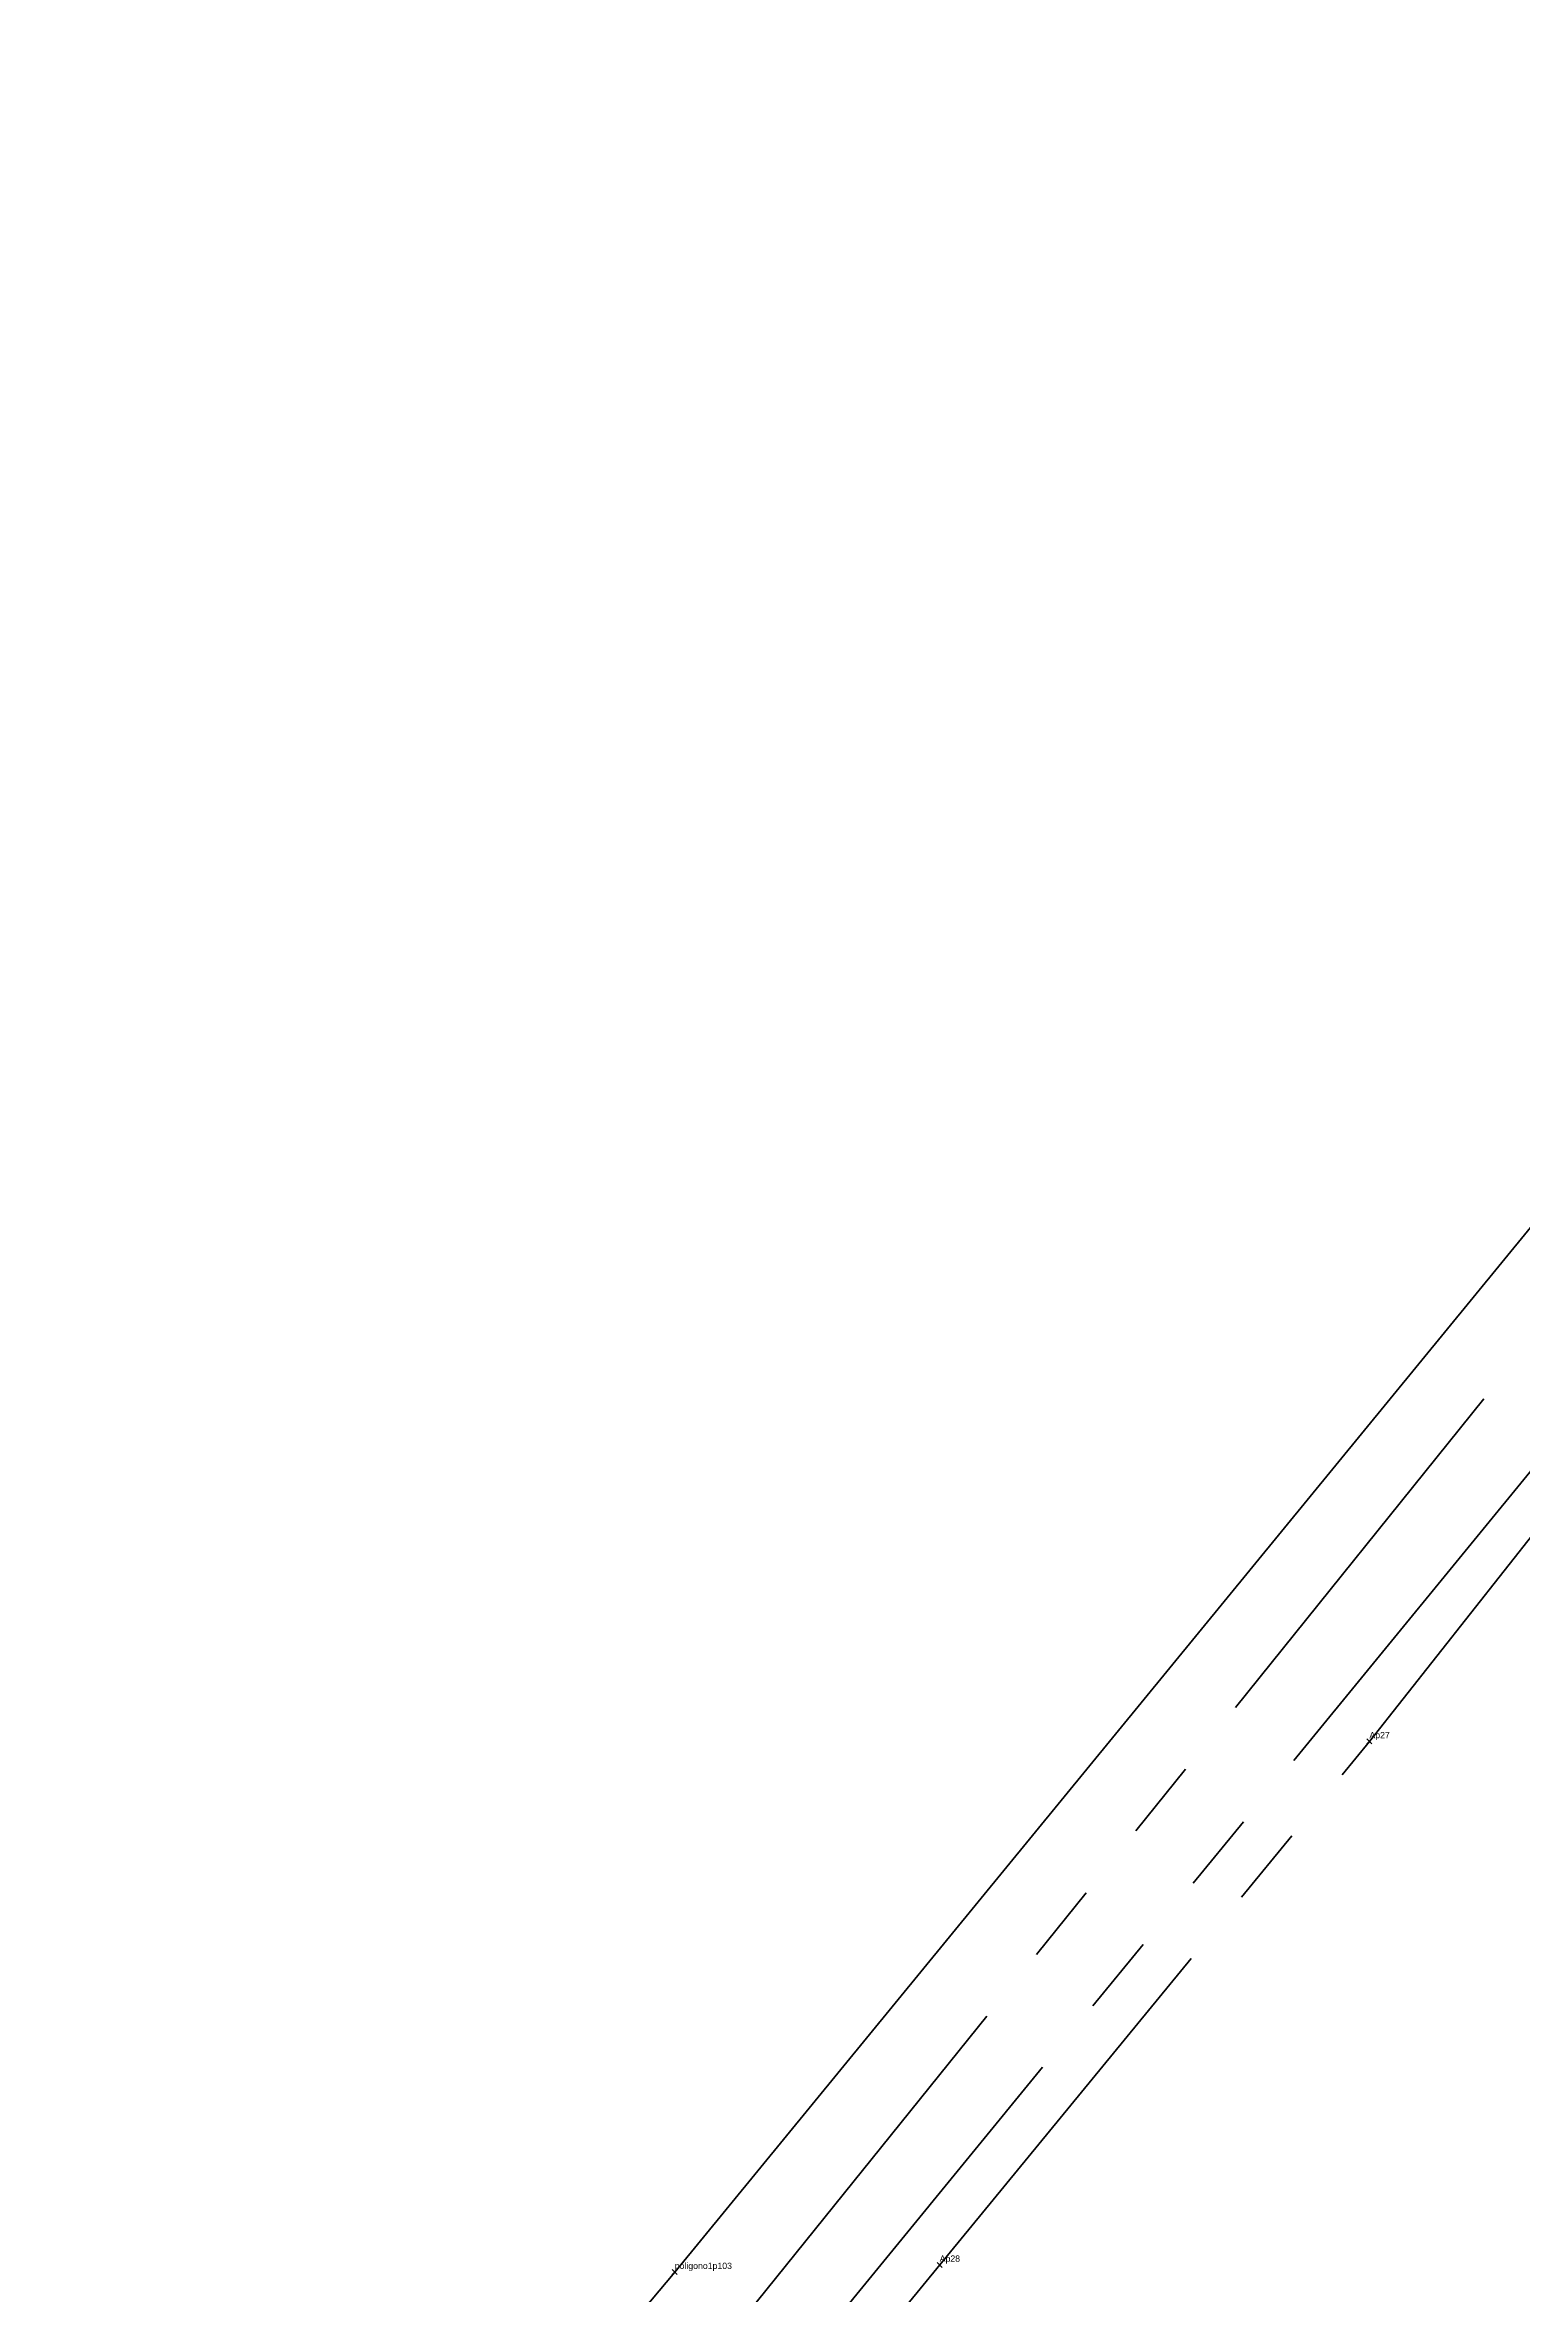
# Model space of a CAD drawing. Header units: millimetres. Extents: x 621039 to 621944, y 1339693 to 1340504.
# Drawn here: x 621507.7 to 621626, y 1340045.9 to 1340226.2 of the extents above; entities that cross this region are included whole.
import ezdxf

# ---------------------------------------------------------------- set-up
doc = ezdxf.new("R2010")
doc.units = ezdxf.units.MM
doc.header["$PDMODE"] = 3
doc.header["$PDSIZE"] = 0.2
doc.linetypes.add('PHANTOM', pattern=[63.5, 31.75, -6.35, 6.35, -6.35, 6.35, -6.35])
doc.layers.get('0').update_dxf_attribs({"color": 1, "linetype": 'CONTINUOUS', "lineweight": 100})
for name, color, linetype, lineweight in [('Line', 250, 'CONTINUOUS', 100), ('Point', 5, 'CONTINUOUS', 100), ('Point_Name', 1, 'CONTINUOUS', 100)]:
    doc.layers.add(name, color=color, linetype=linetype, lineweight=lineweight)
doc.styles.get("Standard").update_dxf_attribs({"font": 'arial.ttf', "width": 0.65})

msp = doc.modelspace()

# ---------------------------------------------------------------- linework, layer by layer
at = {"color": 0}
msp.add_lwpolyline([(621511.41, 1339992.1), (621558.1, 1340047.75), (621628.69, 1340133.94), (621645.64, 1340153.87), (621648.71, 1340157.03), (621661.33, 1340169.36), (621671.37, 1340178.49), (621685.55, 1340189.81), (621697.08, 1340198.48), (621700.48, 1340201.58), (621710.68, 1340212.09), (621716, 1340222.01), (621720.14, 1340229.76), (621734.79, 1340255.96), (621746.58, 1340279.4), (621748.36, 1340283.52)], dxfattribs=at)
at = {"color": 0, "linetype": 'PHANTOM'}
msp.add_lwpolyline([(621534.07, 1339992.91), (621579.32, 1340048.33), (621613.74, 1340090.27), (621649.95, 1340136.2), (621670.84, 1340158.45), (621681.34, 1340168.02), (621689.45, 1340174.6), (621700.97, 1340183.95), (621705.68, 1340186.84), (621718.97, 1340194.93), (621770.06, 1340222.72)], dxfattribs=at)
for points, elevation in [([(621398.02, 1339837.2), (621412.18, 1339861.97), (621436.59, 1339894.24), (621443.68, 1339901.94), (621461.35, 1339920.82), (621472.7, 1339933.67), (621563.18, 1340043.52), (621650.19, 1340151.59), (621664.74, 1340166.34), (621700.62, 1340193.8)], 35.52), ([(621518.63, 1339867.36), (621514.35, 1339874.6), (621507.5, 1339879.83), (621468.53, 1339897.85), (621465.39, 1339899.9), (621462.43, 1339905.26), (621462.22, 1339908.91), (621464.74, 1339914.43), (621465.84, 1339917.05), (621476.56, 1339928.97), (621567.45, 1340039.61), (621655.49, 1340147.14), (621669.57, 1340161.54), (621704.44, 1340188.09)], 35.64)]:
    msp.add_lwpolyline(points, dxfattribs=dict(at, elevation=elevation))
at = {"layer": 'Line'}
msp.add_polyline3d([(621377.22, 1339936.78, 0), (621393.33, 1339928.24, 0), (621421.23, 1339912.36, 0), (621436.7, 1339903.52, 0), (621456.92, 1339924.19, 0), (621466.36, 1339937.58, 0), (621478.2, 1339951.53, 0), (621489.39, 1339964.58, 0), (621501.82, 1339979.44, 0), (621511.41, 1339992.1, 0), (621558.1, 1340047.75, 0), (621628.69, 1340133.94, 0), (621645.64, 1340153.87, 0), (621648.71, 1340157.03, 0), (621661.33, 1340169.36, 0), (621671.37, 1340178.49, 0), (621685.55, 1340189.81, 0), (621697.08, 1340198.48, 0), (621700.48, 1340201.58, 0), (621710.68, 1340212.09, 0), (621716, 1340222.01, 0), (621720.14, 1340229.76, 0), (621734.79, 1340255.96, 0), (621746.58, 1340279.4, 0)], dxfattribs=at)
at = {"layer": 'Point'}
for p in [(621613.74, 1340090.27, 1.93), (621579.32, 1340048.33, 1.98), (621558.1, 1340047.75, 34.41)]:
    msp.add_point(p, dxfattribs=at)

# ---------------------------------------------------------------- texts
at = {"layer": 'Point_Name'}
for s, p in [('Ap27', (621613.74, 1340090.52, -39.81)), ('poligono1p103', (621558.1, 1340048)), ('Ap28', (621579.32, 1340048.58, -39.81))]:
    msp.add_text(s, height=0.5, dxfattribs=at).set_placement(p)

doc.saveas('drawing.dxf')
